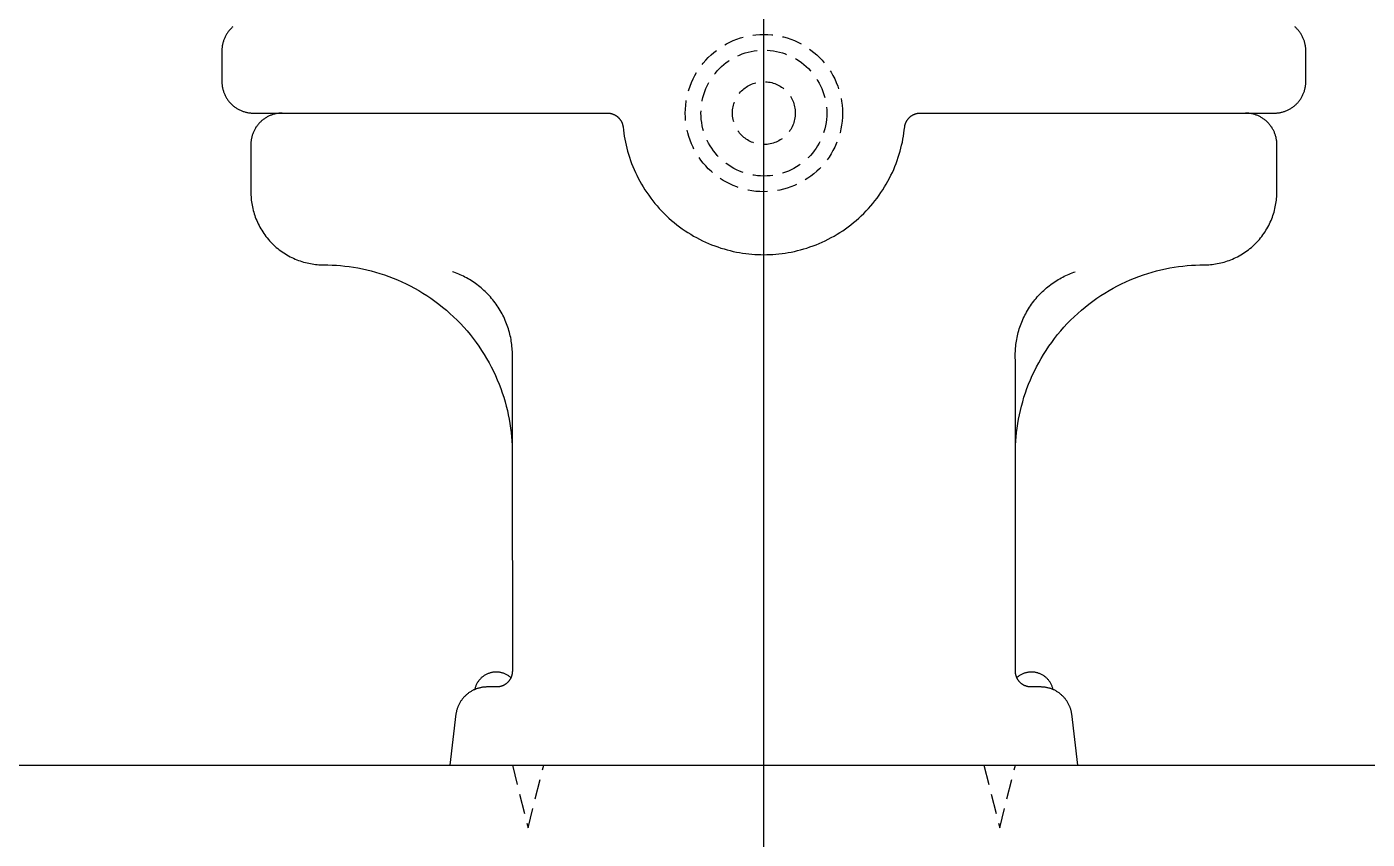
# Model space of a CAD drawing. Header units: millimetres. Extents: x 0 to 1800, y -67 to 2530.
# Drawn here: x 1109.5 to 1535.8, y 236.8 to 494.9 of the extents above; entities that cross this region are included whole.
import ezdxf
from ezdxf.lldxf.tags import DXFTag

# ---------------------------------------------------------------- set-up
doc = ezdxf.new("R2010")
doc.units = ezdxf.units.MM
doc.linetypes.add('DASHED2', pattern=[9.525, 6.35, -3.175])
for name, color, linetype in [('외형선', 3, 'Continuous'), ('점선', 6, 'DASHED2'), ('중심선', 1, 'DASHED')]:
    doc.layers.add(name, color=color, linetype=linetype)
tags = doc.linetypes.add('DASHDOT', pattern=[70, 31, -13, 13, -13]).pattern_tags.tags
tags[10:11] = [DXFTag(74, 4), DXFTag(75, 0), DXFTag(340, '0'), DXFTag(46, 0.0), DXFTag(50, 0.0), DXFTag(44, 0.0), DXFTag(45, 0.0)]
tags[8:9] = [DXFTag(74, 4), DXFTag(75, 0), DXFTag(340, '0'), DXFTag(46, 0.0), DXFTag(50, 0.0), DXFTag(44, 0.0), DXFTag(45, 0.0)]
tags[6:7] = [DXFTag(74, 4), DXFTag(75, 0), DXFTag(340, '0'), DXFTag(46, 0.0), DXFTag(50, 0.0), DXFTag(44, 0.0), DXFTag(45, 0.0)]
tags[4:5] = [DXFTag(74, 4), DXFTag(75, 0), DXFTag(340, '0'), DXFTag(46, 0.0), DXFTag(50, 0.0), DXFTag(44, 0.0), DXFTag(45, 0.0)]
tags = doc.linetypes.add('DASHED', pattern=[25.72, 12.86, -12.86]).pattern_tags.tags
tags[6:7] = [DXFTag(74, 4), DXFTag(75, 0), DXFTag(340, '0'), DXFTag(46, 0.0), DXFTag(50, 0.0), DXFTag(44, 0.0), DXFTag(45, 0.0)]
tags[4:5] = [DXFTag(74, 4), DXFTag(75, 0), DXFTag(340, '0'), DXFTag(46, 0.0), DXFTag(50, 0.0), DXFTag(44, 0.0), DXFTag(45, 0.0)]

msp = doc.modelspace()

# ---------------------------------------------------------------- linework, layer by layer
at = {"layer": '외형선', "linetype": 'Continuous'}
for points in [[(1175.07, 494.96), (1174.88, 494.79), (1174.69, 494.61), (1174.5, 494.43), (1174.32, 494.25), (1174.15, 494.06), (1173.98, 493.86), (1173.81, 493.66), (1173.65, 493.46), (1173.5, 493.26), (1173.35, 493.05), (1173.21, 492.83), (1173.07, 492.62), (1172.94, 492.4), (1172.81, 492.18), (1172.69, 491.95), (1172.58, 491.73), (1172.47, 491.5), (1172.37, 491.27), (1172.28, 491.04), (1172.19, 490.81), (1172.11, 490.58), (1172.03, 490.35), (1171.96, 490.11), (1171.9, 489.88), (1171.84, 489.65), (1171.79, 489.41), (1171.74, 489.18), (1171.7, 488.95), (1171.67, 488.72), (1171.64, 488.49), (1171.62, 488.26), (1171.6, 488.03), (1171.59, 487.81), (1171.58, 487.58), (1171.58, 477.54), (1171.58, 477.32), (1171.59, 477.09), (1171.6, 476.87), (1171.62, 476.64), (1171.64, 476.41), (1171.67, 476.18), (1171.7, 475.95), (1171.74, 475.72), (1171.79, 475.49), (1171.84, 475.25), (1171.9, 475.02), (1171.96, 474.79), (1172.03, 474.55), (1172.11, 474.32), (1172.19, 474.09), (1172.28, 473.86), (1172.37, 473.63), (1172.47, 473.4), (1172.58, 473.17), (1172.69, 472.94), (1172.81, 472.72), (1172.94, 472.5), (1173.07, 472.28), (1173.21, 472.07), (1173.35, 471.85), (1173.5, 471.64), (1173.65, 471.44), (1173.81, 471.23), (1173.98, 471.04), (1174.15, 470.84), (1174.32, 470.65), (1174.5, 470.47), (1174.69, 470.29), (1174.88, 470.11), (1175.07, 469.94), (1175.27, 469.77), (1175.47, 469.61), (1175.68, 469.46), (1175.89, 469.31), (1176.1, 469.17), (1176.32, 469.03), (1176.54, 468.9), (1176.76, 468.77), (1176.98, 468.65), (1177.21, 468.54), (1177.44, 468.43), (1177.66, 468.33), (1177.89, 468.24), (1178.13, 468.15), (1178.36, 468.07), (1178.59, 467.99), (1178.82, 467.92), (1179.06, 467.86), (1179.29, 467.8), (1179.52, 467.75), (1179.76, 467.7), (1179.99, 467.66), (1180.22, 467.63), (1180.45, 467.6), (1180.68, 467.58), (1180.9, 467.56), (1181.13, 467.55), (1181.35, 467.54), (1190.78, 467.54)], [(1497.09, 467.54), (1506.52, 467.54), (1506.74, 467.55), (1506.97, 467.56), (1507.2, 467.58), (1507.43, 467.6), (1507.65, 467.63), (1507.89, 467.66), (1508.12, 467.7), (1508.35, 467.75), (1508.58, 467.8), (1508.82, 467.86), (1509.05, 467.92), (1509.28, 467.99), (1509.52, 468.07), (1509.75, 468.15), (1509.98, 468.24), (1510.21, 468.33), (1510.44, 468.43), (1510.67, 468.54), (1510.89, 468.65), (1511.11, 468.77), (1511.34, 468.9), (1511.55, 469.03), (1511.77, 469.17), (1511.98, 469.31), (1512.19, 469.46), (1512.4, 469.61), (1512.6, 469.77), (1512.8, 469.94), (1512.99, 470.11), (1513.18, 470.29), (1513.37, 470.47), (1513.55, 470.65), (1513.73, 470.84), (1513.9, 471.04), (1514.06, 471.23), (1514.22, 471.44), (1514.38, 471.64), (1514.52, 471.85), (1514.67, 472.07), (1514.81, 472.28), (1514.94, 472.5), (1515.06, 472.72), (1515.18, 472.94), (1515.29, 473.17), (1515.4, 473.4), (1515.5, 473.63), (1515.6, 473.86), (1515.68, 474.09), (1515.77, 474.32), (1515.84, 474.55), (1515.91, 474.79), (1515.98, 475.02), (1516.03, 475.25), (1516.09, 475.49), (1516.13, 475.72), (1516.17, 475.95), (1516.21, 476.18), (1516.23, 476.41), (1516.26, 476.64), (1516.28, 476.87), (1516.29, 477.09), (1516.3, 477.32), (1516.3, 487.36), (1516.3, 487.58), (1516.29, 487.81), (1516.28, 488.03), (1516.26, 488.26), (1516.23, 488.49), (1516.21, 488.72), (1516.17, 488.95), (1516.13, 489.18), (1516.09, 489.41), (1516.03, 489.65), (1515.98, 489.88), (1515.91, 490.11), (1515.84, 490.35), (1515.77, 490.58), (1515.68, 490.81), (1515.6, 491.04), (1515.5, 491.27), (1515.4, 491.5), (1515.29, 491.73), (1515.18, 491.95), (1515.06, 492.18), (1514.94, 492.4), (1514.81, 492.62), (1514.67, 492.83), (1514.52, 493.05), (1514.38, 493.26), (1514.22, 493.46), (1514.06, 493.66), (1513.9, 493.86), (1513.73, 494.06), (1513.55, 494.25), (1513.37, 494.43), (1513.18, 494.61), (1512.99, 494.79), (1512.8, 494.96)], [(1190.78, 467.54), (1190.56, 467.53), (1190.34, 467.53), (1190.11, 467.51), (1189.88, 467.5), (1189.66, 467.47), (1189.43, 467.44), (1189.2, 467.41), (1188.96, 467.37), (1188.73, 467.32), (1188.5, 467.27), (1188.26, 467.22), (1188.03, 467.15), (1187.8, 467.08), (1187.57, 467.01), (1187.33, 466.92), (1187.1, 466.84), (1186.87, 466.74), (1186.64, 466.64), (1186.42, 466.53), (1186.19, 466.42), (1185.97, 466.3), (1185.75, 466.18), (1185.53, 466.04), (1185.31, 465.91), (1185.1, 465.76), (1184.89, 465.62), (1184.68, 465.46), (1184.48, 465.3), (1184.28, 465.14), (1184.09, 464.96), (1183.9, 464.79), (1183.71, 464.61), (1183.53, 464.42), (1183.36, 464.23), (1183.18, 464.04), (1183.02, 463.84), (1182.86, 463.64), (1182.7, 463.43), (1182.56, 463.22), (1182.41, 463.01), (1182.28, 462.79), (1182.14, 462.57), (1182.02, 462.35), (1181.9, 462.13), (1181.79, 461.9), (1181.68, 461.68), (1181.58, 461.45), (1181.49, 461.22), (1181.4, 460.99), (1181.31, 460.75), (1181.24, 460.52), (1181.17, 460.29), (1181.11, 460.06), (1181.05, 459.82), (1181, 459.59), (1180.95, 459.36), (1180.91, 459.13), (1180.88, 458.89), (1180.85, 458.66), (1180.82, 458.44), (1180.81, 458.21), (1180.79, 457.98), (1180.79, 457.76), (1180.78, 442.46), (1180.79, 441.95), (1180.81, 441.43), (1180.84, 440.91), (1180.88, 440.38), (1180.93, 439.85), (1181, 439.32), (1181.08, 438.79), (1181.17, 438.25), (1181.28, 437.71), (1181.4, 437.17), (1181.53, 436.63), (1181.68, 436.09), (1181.84, 435.55), (1182.01, 435.01), (1182.2, 434.47), (1182.41, 433.94), (1182.63, 433.41), (1182.86, 432.88), (1183.11, 432.35), (1183.37, 431.83), (1183.65, 431.31), (1183.94, 430.8), (1184.24, 430.29), (1184.56, 429.79), (1184.89, 429.3), (1185.23, 428.81), (1185.59, 428.34), (1185.96, 427.87), (1186.34, 427.41), (1186.74, 426.96), (1187.15, 426.52), (1187.56, 426.09), (1187.99, 425.67), (1188.43, 425.26), (1188.88, 424.87), (1189.34, 424.49), (1189.81, 424.12), (1190.29, 423.76), (1190.77, 423.41), (1191.27, 423.08), (1191.77, 422.76), (1192.27, 422.46), (1192.78, 422.17), (1193.3, 421.89), (1193.82, 421.63), (1194.35, 421.39), (1194.88, 421.15), (1195.41, 420.93), (1195.95, 420.73), (1196.49, 420.54), (1197.03, 420.36), (1197.57, 420.2), (1198.11, 420.05), (1198.65, 419.92), (1199.19, 419.8), (1199.72, 419.69), (1200.26, 419.6), (1200.79, 419.52), (1201.33, 419.46), (1201.86, 419.4), (1202.38, 419.36), (1202.9, 419.33), (1203.42, 419.31), (1205.27, 419.29), (1206.61, 419.25), (1207.97, 419.17), (1209.33, 419.07), (1210.7, 418.93), (1212.08, 418.75), (1213.46, 418.55), (1214.85, 418.31), (1216.25, 418.03), (1217.65, 417.72), (1219.05, 417.37), (1220.45, 416.99), (1221.85, 416.57), (1223.24, 416.12), (1224.63, 415.62), (1226.02, 415.1), (1227.4, 414.53), (1228.78, 413.92), (1230.14, 413.28), (1231.49, 412.6), (1232.84, 411.89), (1234.16, 411.14), (1235.47, 410.35), (1236.77, 409.53), (1238.05, 408.67), (1239.3, 407.78), (1240.54, 406.85), (1241.75, 405.89), (1242.95, 404.9), (1244.11, 403.87), (1245.25, 402.82), (1246.36, 401.73), (1247.45, 400.62), (1248.5, 399.48), (1249.53, 398.32), (1250.52, 397.13), (1251.48, 395.91), (1252.41, 394.67), (1253.3, 393.42), (1254.16, 392.14), (1254.98, 390.85), (1255.77, 389.53), (1256.52, 388.21), (1257.23, 386.87), (1257.91, 385.51), (1258.55, 384.15), (1259.16, 382.77), (1259.72, 381.39), (1260.25, 380.01), (1260.75, 378.61), (1261.2, 377.22), (1261.62, 375.82), (1262, 374.42), (1262.35, 373.02), (1262.66, 371.62), (1262.94, 370.23), (1263.18, 368.84), (1263.38, 367.45), (1263.55, 366.07), (1263.69, 364.7), (1263.8, 363.34), (1263.88, 361.98), (1263.92, 360.64), (1263.94, 290.16), (1263.94, 290.05), (1263.93, 289.94), (1263.93, 289.82), (1263.92, 289.71), (1263.9, 289.6), (1263.89, 289.48), (1263.87, 289.37), (1263.85, 289.25), (1263.83, 289.13), (1263.8, 289.02), (1263.78, 288.9), (1263.74, 288.78), (1263.71, 288.67), (1263.67, 288.55), (1263.63, 288.44), (1263.59, 288.32), (1263.54, 288.2), (1263.49, 288.09), (1263.43, 287.98), (1263.38, 287.86), (1263.32, 287.75), (1263.26, 287.64), (1263.19, 287.53), (1263.12, 287.42), (1263.05, 287.32), (1262.98, 287.21), (1262.9, 287.11), (1262.82, 287.01), (1262.74, 286.91), (1262.65, 286.81), (1262.56, 286.72), (1262.47, 286.62), (1262.38, 286.53), (1262.28, 286.45), (1262.19, 286.36), (1262.09, 286.28), (1261.99, 286.2), (1261.88, 286.12), (1261.78, 286.05), (1261.67, 285.98), (1261.56, 285.91), (1261.46, 285.84), (1261.35, 285.78), (1261.23, 285.72), (1261.12, 285.66), (1261.01, 285.61), (1260.89, 285.56), (1260.78, 285.51), (1260.66, 285.47), (1260.55, 285.43), (1260.43, 285.39), (1260.31, 285.35), (1260.2, 285.32), (1260.08, 285.29), (1259.96, 285.27), (1259.85, 285.24), (1259.73, 285.22), (1259.62, 285.21), (1259.5, 285.19), (1259.39, 285.18), (1259.27, 285.17), (1259.16, 285.17), (1259.05, 285.16), (1255.71, 285.16), (1255.5, 285.15), (1255.29, 285.14), (1255.08, 285.12), (1254.86, 285.1), (1254.65, 285.08), (1254.44, 285.05), (1254.22, 285.02), (1254.01, 284.98), (1253.79, 284.93), (1253.57, 284.88), (1253.36, 284.83), (1253.14, 284.77), (1252.92, 284.7), (1252.71, 284.63), (1252.49, 284.56), (1252.28, 284.48), (1252.07, 284.39), (1251.86, 284.3), (1251.64, 284.2), (1251.44, 284.1), (1251.23, 283.99), (1251.02, 283.88), (1250.82, 283.77), (1250.62, 283.64), (1250.42, 283.52), (1250.23, 283.39), (1250.04, 283.25), (1249.85, 283.11), (1249.66, 282.96), (1249.48, 282.81), (1249.3, 282.66), (1249.12, 282.5), (1248.95, 282.34), (1248.78, 282.17), (1248.62, 282), (1248.46, 281.83), (1248.31, 281.65), (1248.16, 281.47), (1248.01, 281.29), (1247.87, 281.1), (1247.73, 280.91), (1247.6, 280.72), (1247.48, 280.52), (1247.35, 280.33), (1247.24, 280.13), (1247.13, 279.93), (1247.02, 279.72), (1246.92, 279.52), (1246.82, 279.32), (1246.73, 279.11), (1246.64, 278.9), (1246.56, 278.69), (1246.49, 278.49), (1246.41, 278.28), (1246.35, 278.07), (1246.29, 277.86), (1246.23, 277.65), (1246.18, 277.44), (1246.13, 277.23), (1246.09, 277.02), (1246.05, 276.82), (1246.02, 276.61), (1244.09, 260.36)], [(1190.78, 467.54), (1294.29, 467.54), (1294.4, 467.53), (1294.51, 467.53), (1294.61, 467.52), (1294.72, 467.51), (1294.83, 467.5), (1294.94, 467.48), (1295.05, 467.46), (1295.16, 467.44), (1295.27, 467.42), (1295.38, 467.39), (1295.49, 467.37), (1295.6, 467.33), (1295.71, 467.3), (1295.82, 467.26), (1295.92, 467.23), (1296.03, 467.18), (1296.14, 467.14), (1296.25, 467.09), (1296.36, 467.04), (1296.46, 466.99), (1296.57, 466.94), (1296.67, 466.88), (1296.77, 466.82), (1296.87, 466.75), (1296.97, 466.69), (1297.07, 466.62), (1297.17, 466.55), (1297.27, 466.48), (1297.36, 466.4), (1297.45, 466.33), (1297.54, 466.25), (1297.63, 466.16), (1297.72, 466.08), (1297.8, 465.99), (1297.88, 465.91), (1297.96, 465.82), (1298.04, 465.73), (1298.11, 465.63), (1298.19, 465.54), (1298.26, 465.44), (1298.33, 465.34), (1298.39, 465.24), (1298.45, 465.14), (1298.51, 465.04), (1298.57, 464.94), (1298.63, 464.84), (1298.68, 464.73), (1298.73, 464.63), (1298.78, 464.52), (1298.82, 464.42), (1298.86, 464.31), (1298.9, 464.21), (1298.94, 464.1), (1298.97, 463.99), (1299, 463.89), (1299.03, 463.78), (1299.06, 463.67), (1299.08, 463.57), (1299.1, 463.46), (1299.12, 463.35), (1299.14, 463.25), (1299.15, 463.14), (1299.27, 462.1), (1299.39, 461.15), (1299.54, 460.2), (1299.71, 459.24), (1299.9, 458.29), (1300.11, 457.33), (1300.35, 456.37), (1300.6, 455.4), (1300.88, 454.44), (1301.19, 453.48), (1301.52, 452.52), (1301.87, 451.56), (1302.24, 450.6), (1302.64, 449.65), (1303.07, 448.7), (1303.51, 447.76), (1303.99, 446.83), (1304.48, 445.9), (1305, 444.98), (1305.54, 444.07), (1306.1, 443.17), (1306.69, 442.28), (1307.3, 441.4), (1307.94, 440.54), (1308.59, 439.69), (1309.27, 438.85), (1309.97, 438.03), (1310.68, 437.22), (1311.42, 436.43), (1312.18, 435.66), (1312.96, 434.9), (1313.75, 434.16), (1314.56, 433.45), (1315.39, 432.75), (1316.24, 432.07), (1317.1, 431.42), (1317.97, 430.79), (1318.86, 430.17), (1319.76, 429.58), (1320.67, 429.02), (1321.6, 428.47), (1322.53, 427.95), (1323.48, 427.46), (1324.43, 426.99), (1325.39, 426.54), (1326.35, 426.11), (1327.33, 425.72), (1328.3, 425.34), (1329.28, 424.99), (1330.27, 424.66), (1331.26, 424.36), (1332.24, 424.08), (1333.23, 423.83), (1334.22, 423.6), (1335.21, 423.39), (1336.2, 423.21), (1337.18, 423.05), (1338.16, 422.91), (1339.14, 422.79), (1340.11, 422.7), (1341.07, 422.63), (1342.04, 422.58), (1342.99, 422.55), (1343.94, 422.54), (1344.88, 422.55), (1345.84, 422.58), (1346.8, 422.63), (1347.77, 422.7), (1348.74, 422.79), (1349.71, 422.91), (1350.69, 423.05), (1351.68, 423.21), (1352.66, 423.39), (1353.65, 423.6), (1354.64, 423.83), (1355.63, 424.08), (1356.62, 424.36), (1357.6, 424.66), (1358.59, 424.99), (1359.57, 425.34), (1360.55, 425.72), (1361.52, 426.11), (1362.49, 426.54), (1363.45, 426.99), (1364.4, 427.46), (1365.34, 427.95), (1366.28, 428.47), (1367.2, 429.02), (1368.11, 429.58), (1369.02, 430.17), (1369.9, 430.79), (1370.78, 431.42), (1371.64, 432.07), (1372.48, 432.75), (1373.31, 433.45), (1374.12, 434.16), (1374.92, 434.9), (1375.69, 435.66), (1376.45, 436.43), (1377.19, 437.22), (1377.91, 438.03), (1378.61, 438.85), (1379.28, 439.69), (1379.94, 440.54), (1380.57, 441.4), (1381.18, 442.28), (1381.77, 443.17), (1382.33, 444.07), (1382.88, 444.98), (1383.39, 445.9), (1383.89, 446.83), (1384.36, 447.76), (1384.81, 448.7), (1385.23, 449.65), (1385.63, 450.6), (1386, 451.56), (1386.36, 452.52), (1386.68, 453.48), (1386.99, 454.44), (1387.27, 455.4), (1387.53, 456.37), (1387.76, 457.33), (1387.98, 458.29), (1388.17, 459.24), (1388.33, 460.2), (1388.48, 461.15), (1388.61, 462.1), (1388.72, 463.14), (1388.74, 463.25), (1388.75, 463.35), (1388.77, 463.46), (1388.79, 463.57), (1388.82, 463.67), (1388.84, 463.78), (1388.87, 463.89), (1388.9, 463.99), (1388.94, 464.1), (1388.97, 464.21), (1389.01, 464.31), (1389.05, 464.42), (1389.1, 464.52), (1389.15, 464.63), (1389.19, 464.73), (1389.25, 464.84), (1389.3, 464.94), (1389.36, 465.04), (1389.42, 465.14), (1389.48, 465.24), (1389.55, 465.34), (1389.62, 465.44), (1389.69, 465.54), (1389.76, 465.63), (1389.83, 465.73), (1389.91, 465.82), (1389.99, 465.91), (1390.07, 465.99), (1390.16, 466.08), (1390.24, 466.16), (1390.33, 466.25), (1390.42, 466.33), (1390.51, 466.4), (1390.61, 466.48), (1390.7, 466.55), (1390.8, 466.62), (1390.9, 466.69), (1391, 466.75), (1391.1, 466.82), (1391.2, 466.88), (1391.31, 466.94), (1391.41, 466.99), (1391.52, 467.04), (1391.63, 467.09), (1391.73, 467.14), (1391.84, 467.18), (1391.95, 467.23), (1392.06, 467.26), (1392.17, 467.3), (1392.28, 467.33), (1392.39, 467.37), (1392.5, 467.39), (1392.61, 467.42), (1392.72, 467.44), (1392.83, 467.46), (1392.94, 467.48), (1393.04, 467.5), (1393.15, 467.51), (1393.26, 467.52), (1393.37, 467.53), (1393.47, 467.53), (1393.58, 467.54), (1497.09, 467.54)], [(1443.79, 260.36), (1441.85, 276.61), (1441.82, 276.82), (1441.78, 277.02), (1441.74, 277.23), (1441.69, 277.44), (1441.64, 277.65), (1441.59, 277.86), (1441.53, 278.07), (1441.46, 278.28), (1441.39, 278.49), (1441.31, 278.69), (1441.23, 278.9), (1441.14, 279.11), (1441.05, 279.32), (1440.96, 279.52), (1440.85, 279.72), (1440.75, 279.93), (1440.64, 280.13), (1440.52, 280.33), (1440.4, 280.52), (1440.27, 280.72), (1440.14, 280.91), (1440, 281.1), (1439.86, 281.29), (1439.72, 281.47), (1439.57, 281.65), (1439.41, 281.83), (1439.25, 282), (1439.09, 282.17), (1438.92, 282.34), (1438.75, 282.5), (1438.57, 282.66), (1438.4, 282.81), (1438.21, 282.96), (1438.03, 283.11), (1437.84, 283.25), (1437.65, 283.39), (1437.45, 283.52), (1437.25, 283.64), (1437.05, 283.77), (1436.85, 283.88), (1436.64, 283.99), (1436.44, 284.1), (1436.23, 284.2), (1436.02, 284.3), (1435.81, 284.39), (1435.59, 284.48), (1435.38, 284.56), (1435.17, 284.63), (1434.95, 284.7), (1434.73, 284.77), (1434.52, 284.83), (1434.3, 284.88), (1434.08, 284.93), (1433.87, 284.98), (1433.65, 285.02), (1433.44, 285.05), (1433.22, 285.08), (1433.01, 285.1), (1432.8, 285.12), (1432.58, 285.14), (1432.37, 285.15), (1432.17, 285.16), (1428.83, 285.16), (1428.71, 285.17), (1428.6, 285.17), (1428.49, 285.18), (1428.37, 285.19), (1428.26, 285.21), (1428.14, 285.22), (1428.03, 285.24), (1427.91, 285.27), (1427.79, 285.29), (1427.68, 285.32), (1427.56, 285.35), (1427.44, 285.39), (1427.33, 285.43), (1427.21, 285.47), (1427.1, 285.51), (1426.98, 285.56), (1426.87, 285.61), (1426.75, 285.66), (1426.64, 285.72), (1426.53, 285.78), (1426.42, 285.84), (1426.31, 285.91), (1426.2, 285.98), (1426.09, 286.05), (1425.99, 286.12), (1425.89, 286.2), (1425.79, 286.28), (1425.69, 286.36), (1425.59, 286.45), (1425.49, 286.53), (1425.4, 286.62), (1425.31, 286.72), (1425.22, 286.81), (1425.14, 286.91), (1425.06, 287.01), (1424.98, 287.11), (1424.9, 287.21), (1424.82, 287.32), (1424.75, 287.42), (1424.68, 287.53), (1424.62, 287.64), (1424.55, 287.75), (1424.5, 287.86), (1424.44, 287.98), (1424.39, 288.09), (1424.34, 288.2), (1424.29, 288.32), (1424.24, 288.44), (1424.2, 288.55), (1424.16, 288.67), (1424.13, 288.78), (1424.1, 288.9), (1424.07, 289.02), (1424.04, 289.13), (1424.02, 289.25), (1424, 289.37), (1423.98, 289.48), (1423.97, 289.6), (1423.96, 289.71), (1423.95, 289.82), (1423.94, 289.94), (1423.94, 290.05), (1423.94, 359.31), (1423.95, 360.64), (1424, 361.98), (1424.07, 363.34), (1424.18, 364.7), (1424.32, 366.07), (1424.49, 367.45), (1424.7, 368.84), (1424.94, 370.23), (1425.21, 371.62), (1425.52, 373.02), (1425.87, 374.42), (1426.25, 375.82), (1426.67, 377.22), (1427.13, 378.61), (1427.62, 380.01), (1428.15, 381.39), (1428.72, 382.77), (1429.32, 384.15), (1429.96, 385.51), (1430.64, 386.87), (1431.35, 388.21), (1432.11, 389.53), (1432.89, 390.85), (1433.72, 392.14), (1434.58, 393.42), (1435.47, 394.67), (1436.4, 395.91), (1437.36, 397.13), (1438.35, 398.32), (1439.37, 399.48), (1440.43, 400.62), (1441.51, 401.73), (1442.62, 402.82), (1443.76, 403.87), (1444.93, 404.9), (1446.12, 405.89), (1447.33, 406.85), (1448.57, 407.78), (1449.83, 408.67), (1451.1, 409.53), (1452.4, 410.35), (1453.71, 411.14), (1455.04, 411.89), (1456.38, 412.6), (1457.73, 413.28), (1459.1, 413.92), (1460.47, 414.53), (1461.85, 415.1), (1463.24, 415.62), (1464.63, 416.12), (1466.03, 416.57), (1467.43, 416.99), (1468.83, 417.37), (1470.23, 417.72), (1471.62, 418.03), (1473.02, 418.31), (1474.41, 418.55), (1475.8, 418.75), (1477.17, 418.93), (1478.55, 419.07), (1479.91, 419.17), (1481.26, 419.25), (1482.61, 419.29), (1484.45, 419.31), (1484.97, 419.33), (1485.49, 419.36), (1486.02, 419.4), (1486.55, 419.46), (1487.08, 419.52), (1487.61, 419.6), (1488.15, 419.69), (1488.69, 419.8), (1489.23, 419.92), (1489.77, 420.05), (1490.31, 420.2), (1490.85, 420.36), (1491.39, 420.54), (1491.92, 420.73), (1492.46, 420.93), (1492.99, 421.15), (1493.52, 421.39), (1494.05, 421.63), (1494.57, 421.89), (1495.09, 422.17), (1495.6, 422.46), (1496.11, 422.76), (1496.61, 423.08), (1497.1, 423.41), (1497.58, 423.76), (1498.06, 424.12), (1498.53, 424.49), (1498.99, 424.87), (1499.44, 425.26), (1499.88, 425.67), (1500.31, 426.09), (1500.73, 426.52), (1501.13, 426.96), (1501.53, 427.41), (1501.91, 427.87), (1502.28, 428.34), (1502.64, 428.81), (1502.99, 429.3), (1503.32, 429.79), (1503.63, 430.29), (1503.94, 430.8), (1504.23, 431.31), (1504.5, 431.83), (1504.77, 432.35), (1505.01, 432.88), (1505.25, 433.41), (1505.46, 433.94), (1505.67, 434.47), (1505.86, 435.01), (1506.04, 435.55), (1506.2, 436.09), (1506.34, 436.63), (1506.48, 437.17), (1506.6, 437.71), (1506.7, 438.25), (1506.8, 438.79), (1506.88, 439.32), (1506.94, 439.85), (1507, 440.38), (1507.04, 440.91), (1507.07, 441.43), (1507.08, 441.95), (1507.09, 457.54), (1507.09, 457.76), (1507.08, 457.98), (1507.07, 458.21), (1507.05, 458.44), (1507.03, 458.66), (1507, 458.89), (1506.96, 459.13), (1506.92, 459.36), (1506.88, 459.59), (1506.83, 459.82), (1506.77, 460.06), (1506.7, 460.29), (1506.63, 460.52), (1506.56, 460.75), (1506.48, 460.99), (1506.39, 461.22), (1506.29, 461.45), (1506.19, 461.68), (1506.09, 461.9), (1505.97, 462.13), (1505.85, 462.35), (1505.73, 462.57), (1505.6, 462.79), (1505.46, 463.01), (1505.32, 463.22), (1505.17, 463.43), (1505.01, 463.64), (1504.85, 463.84), (1504.69, 464.04), (1504.52, 464.23), (1504.34, 464.42), (1504.16, 464.61), (1503.98, 464.79), (1503.79, 464.96), (1503.59, 465.14), (1503.39, 465.3), (1503.19, 465.46), (1502.99, 465.62), (1502.78, 465.76), (1502.56, 465.91), (1502.35, 466.04), (1502.13, 466.18), (1501.91, 466.3), (1501.68, 466.42), (1501.46, 466.53), (1501.23, 466.64), (1501, 466.74), (1500.77, 466.84), (1500.54, 466.92), (1500.31, 467.01), (1500.08, 467.08), (1499.84, 467.15), (1499.61, 467.22), (1499.38, 467.27), (1499.14, 467.32), (1498.91, 467.37), (1498.68, 467.41), (1498.45, 467.44), (1498.22, 467.47), (1497.99, 467.5), (1497.76, 467.51), (1497.54, 467.53), (1497.31, 467.53), (1497.09, 467.54)], [(1263.94, 389.07), (1263.96, 389.6), (1263.97, 390.14), (1263.98, 390.67), (1263.97, 391.21), (1263.95, 391.76), (1263.92, 392.31), (1263.88, 392.85), (1263.83, 393.41), (1263.77, 393.96), (1263.7, 394.51), (1263.61, 395.07), (1263.52, 395.62), (1263.41, 396.18), (1263.29, 396.73), (1263.16, 397.29), (1263.02, 397.84), (1262.86, 398.4), (1262.69, 398.95), (1262.52, 399.5), (1262.33, 400.05), (1262.12, 400.59), (1261.91, 401.13), (1261.68, 401.67), (1261.45, 402.21), (1261.2, 402.74), (1260.94, 403.27), (1260.66, 403.79), (1260.38, 404.3), (1260.09, 404.81), (1259.78, 405.32), (1259.46, 405.82), (1259.14, 406.31), (1258.8, 406.79), (1258.45, 407.27), (1258.1, 407.74), (1257.73, 408.2), (1257.36, 408.66), (1256.97, 409.1), (1256.58, 409.54), (1256.18, 409.96), (1255.77, 410.38), (1255.35, 410.79), (1254.92, 411.19), (1254.49, 411.58), (1254.05, 411.96), (1253.61, 412.33), (1253.16, 412.69), (1252.7, 413.03), (1252.24, 413.37), (1251.77, 413.7), (1251.3, 414.01), (1250.82, 414.32), (1250.34, 414.61), (1249.85, 414.9), (1249.36, 415.17), (1248.87, 415.43), (1248.38, 415.68), (1247.88, 415.92), (1247.39, 416.15), (1246.89, 416.36), (1246.39, 416.57), (1245.89, 416.76), (1245.38, 416.95), (1244.88, 417.12)], [(1423.94, 389.07), (1423.91, 389.6), (1423.9, 390.14), (1423.9, 390.67), (1423.9, 391.21), (1423.92, 391.76), (1423.95, 392.31), (1423.99, 392.85), (1424.04, 393.41), (1424.1, 393.96), (1424.17, 394.51), (1424.26, 395.07), (1424.36, 395.62), (1424.46, 396.18), (1424.58, 396.73), (1424.71, 397.29), (1424.86, 397.84), (1425.01, 398.4), (1425.18, 398.95), (1425.36, 399.5), (1425.55, 400.05), (1425.75, 400.59), (1425.96, 401.13), (1426.19, 401.67), (1426.43, 402.21), (1426.68, 402.74), (1426.94, 403.27), (1427.21, 403.79), (1427.49, 404.3), (1427.79, 404.81), (1428.09, 405.32), (1428.41, 405.82), (1428.74, 406.31), (1429.07, 406.79), (1429.42, 407.27), (1429.78, 407.74), (1430.14, 408.2), (1430.52, 408.66), (1430.9, 409.1), (1431.29, 409.54), (1431.7, 409.96), (1432.11, 410.38), (1432.52, 410.79), (1432.95, 411.19), (1433.38, 411.58), (1433.82, 411.96), (1434.27, 412.33), (1434.72, 412.69), (1435.17, 413.03), (1435.64, 413.37), (1436.11, 413.7), (1436.58, 414.01), (1437.06, 414.32), (1437.54, 414.61), (1438.02, 414.9), (1438.51, 415.17), (1439, 415.43), (1439.49, 415.68), (1439.99, 415.92), (1440.49, 416.15), (1440.99, 416.36), (1441.49, 416.57), (1441.99, 416.76), (1442.49, 416.95), (1442.99, 417.12)], [(1263.94, 359.31), (1263.94, 389.07)], [(1423.94, 359.31), (1423.94, 389.07)], [(1263.5, 288.11), (1263.33, 288.26), (1263.16, 288.4), (1262.98, 288.53), (1262.8, 288.66), (1262.61, 288.79), (1262.42, 288.91), (1262.22, 289.02), (1262.02, 289.13), (1261.81, 289.23), (1261.6, 289.33), (1261.39, 289.42), (1261.17, 289.5), (1260.95, 289.57), (1260.72, 289.64), (1260.5, 289.7), (1260.27, 289.75), (1260.04, 289.8), (1259.81, 289.84), (1259.57, 289.86), (1259.34, 289.89), (1259.11, 289.9), (1258.88, 289.9), (1258.64, 289.9), (1258.41, 289.89), (1258.18, 289.88), (1257.96, 289.85), (1257.73, 289.82), (1257.51, 289.78), (1257.29, 289.74), (1257.07, 289.68), (1256.86, 289.62), (1256.65, 289.56), (1256.44, 289.49), (1256.23, 289.41), (1256.03, 289.32), (1255.82, 289.23), (1255.62, 289.13), (1255.42, 289.02), (1255.22, 288.91), (1255.03, 288.79), (1254.84, 288.66), (1254.65, 288.52), (1254.46, 288.38), (1254.28, 288.23), (1254.11, 288.08), (1253.94, 287.92), (1253.77, 287.75), (1253.61, 287.58), (1253.46, 287.4), (1253.31, 287.22), (1253.17, 287.04), (1253.04, 286.84), (1252.91, 286.65), (1252.79, 286.45), (1252.67, 286.25), (1252.57, 286.04), (1252.47, 285.84), (1252.37, 285.63), (1252.29, 285.42), (1252.21, 285.21), (1252.14, 284.99), (1252.08, 284.78), (1252.02, 284.56), (1251.97, 284.35)], [(1435.9, 284.35), (1435.85, 284.56), (1435.8, 284.78), (1435.73, 284.99), (1435.66, 285.21), (1435.59, 285.42), (1435.5, 285.63), (1435.41, 285.84), (1435.31, 286.04), (1435.2, 286.25), (1435.09, 286.45), (1434.97, 286.65), (1434.84, 286.84), (1434.7, 287.04), (1434.56, 287.22), (1434.41, 287.4), (1434.26, 287.58), (1434.1, 287.75), (1433.94, 287.92), (1433.77, 288.08), (1433.59, 288.23), (1433.41, 288.38), (1433.23, 288.52), (1433.04, 288.66), (1432.85, 288.79), (1432.65, 288.91), (1432.45, 289.02), (1432.25, 289.13), (1432.05, 289.23), (1431.85, 289.32), (1431.64, 289.41), (1431.43, 289.49), (1431.22, 289.56), (1431.02, 289.62), (1430.8, 289.68), (1430.58, 289.74), (1430.36, 289.78), (1430.14, 289.82), (1429.92, 289.85), (1429.69, 289.88), (1429.46, 289.89), (1429.23, 289.9), (1429, 289.9), (1428.77, 289.9), (1428.53, 289.89), (1428.3, 289.86), (1428.07, 289.84), (1427.84, 289.8), (1427.61, 289.75), (1427.38, 289.7), (1427.15, 289.64), (1426.93, 289.57), (1426.71, 289.5), (1426.49, 289.42), (1426.27, 289.33), (1426.06, 289.23), (1425.85, 289.13), (1425.65, 289.02), (1425.45, 288.91), (1425.26, 288.79), (1425.07, 288.66), (1424.89, 288.53), (1424.71, 288.4), (1424.54, 288.26), (1424.38, 288.11)], [(868.76, 260.36), (1730.82, 260.36)]]:
    msp.add_lwpolyline(points, dxfattribs=at)
at = {"layer": '점선'}
for points in [[(1263.94, 260.36), (1268.94, 240.36), (1273.94, 260.36)], [(1413.94, 260.36), (1418.94, 240.36), (1423.94, 260.36)]]:
    msp.add_lwpolyline(points, dxfattribs=at)
for radius in [25, 20, 9.99]:
    msp.add_circle((1343.94, 467.54), radius, dxfattribs=at)
at = {"layer": '중심선', "linetype": 'DASHDOT'}
msp.add_lwpolyline([(1343.94, 230.36), (1343.94, 771.53)], dxfattribs=at)

doc.saveas('drawing.dxf')
